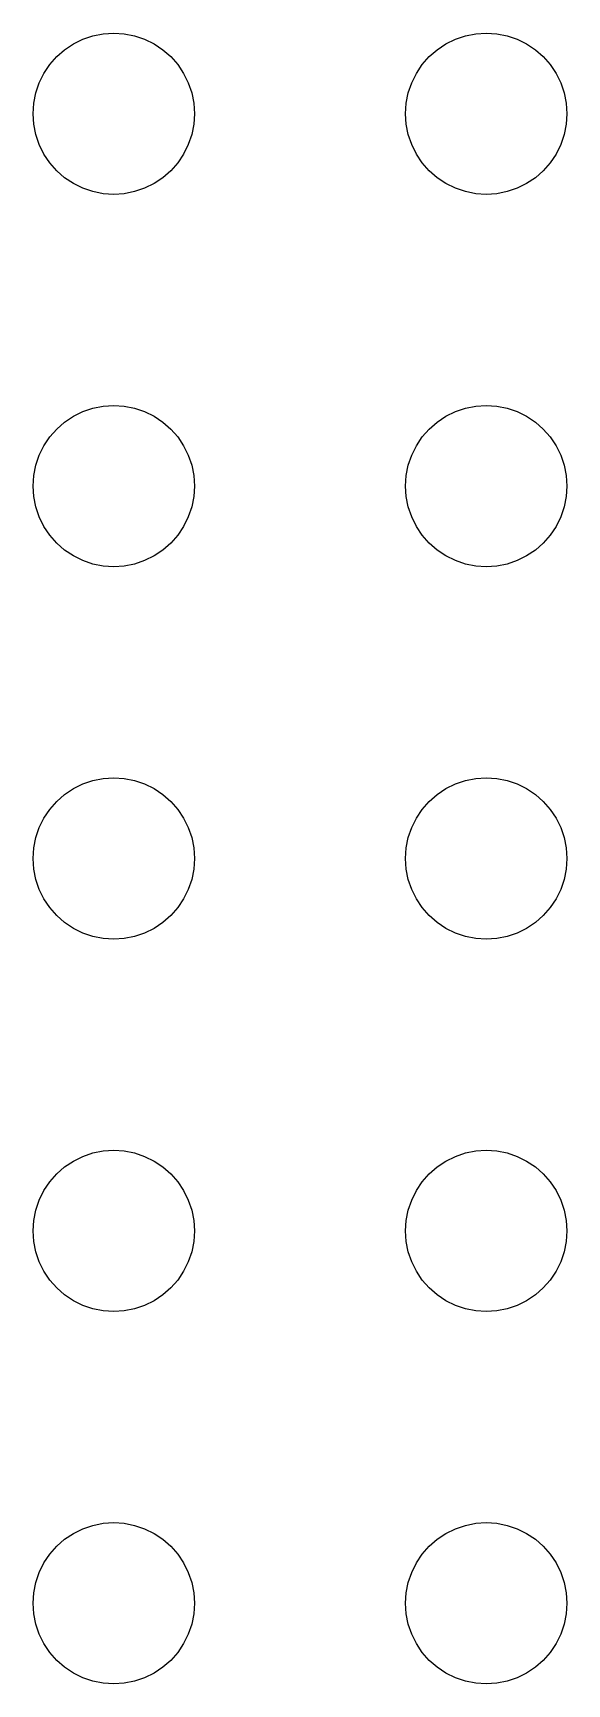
# Model space of a CAD drawing. Header units: metres. Extents: x -141 to 141, y -141 to 141.
# Drawn here: x -3.2 to 18.2, y -3.2 to 63.2 of the extents above; entities that cross this region are included whole.
import ezdxf

# ---------------------------------------------------------------- set-up
doc = ezdxf.new("R2010")
doc.units = ezdxf.units.M

msp = doc.modelspace()

# ---------------------------------------------------------------- linework, layer by layer
for p, q in [((-0.84116, 63.1393), (-0.42421, 63.2222)), ((-0.42421, 63.2222), (0, 63.25)), ((0, 63.25), (0.42421, 63.2222)), ((0.42421, 63.2222), (0.84116, 63.1393)), ((14.1588, 63.1393), (14.5758, 63.2222)), ((14.5758, 63.2222), (15, 63.25)), ((15, 63.25), (15.4242, 63.2222)), ((15.4242, 63.2222), (15.8412, 63.1393)), ((-2.2981, 62.2981), (-1.97847, 62.5784)), ((-1.97847, 62.5784), (-1.625, 62.8146)), ((-1.625, 62.8146), (-1.24371, 63.0026)), ((-1.24371, 63.0026), (-0.84116, 63.1393)), ((0.84116, 63.1393), (1.24371, 63.0026)), ((1.24371, 63.0026), (1.625, 62.8146)), ((1.625, 62.8146), (1.97847, 62.5784)), ((1.97847, 62.5784), (2.2981, 62.2981)), ((12.7019, 62.2981), (13.0215, 62.5784)), ((13.0215, 62.5784), (13.375, 62.8146)), ((13.375, 62.8146), (13.7563, 63.0026)), ((13.7563, 63.0026), (14.1588, 63.1393)), ((15.8412, 63.1393), (16.2437, 63.0026)), ((16.2437, 63.0026), (16.625, 62.8146)), ((16.625, 62.8146), (16.9785, 62.5784)), ((16.9785, 62.5784), (17.2981, 62.2981)), ((-2.81458, 61.625), (-2.57838, 61.9785)), ((-2.57838, 61.9785), (-2.2981, 62.2981)), ((2.2981, 62.2981), (2.57838, 61.9785)), ((2.57838, 61.9785), (2.81458, 61.625)), ((12.1854, 61.625), (12.4216, 61.9785)), ((12.4216, 61.9785), (12.7019, 62.2981)), ((17.2981, 62.2981), (17.5784, 61.9785)), ((17.5784, 61.9785), (17.8146, 61.625)), ((-3.13925, 60.8412), (-3.00259, 61.2437)), ((-3.00259, 61.2437), (-2.81458, 61.625)), ((2.81458, 61.625), (3.00259, 61.2437)), ((3.00259, 61.2437), (3.13925, 60.8412)), ((11.8607, 60.8412), (11.9974, 61.2437)), ((11.9974, 61.2437), (12.1854, 61.625)), ((17.8146, 61.625), (18.0026, 61.2437)), ((18.0026, 61.2437), (18.1393, 60.8412)), ((-3.22218, 60.4242), (-3.13925, 60.8412)), ((3.13925, 60.8412), (3.22218, 60.4242)), ((11.7778, 60.4242), (11.8607, 60.8412)), ((18.1393, 60.8412), (18.2222, 60.4242)), ((-3.25, 60), (-3.22218, 60.4242)), ((-3.22218, 59.5758), (-3.25, 60)), ((3.22218, 60.4242), (3.25, 60)), ((3.25, 60), (3.22218, 59.5758)), ((11.75, 60), (11.7778, 60.4242)), ((11.7778, 59.5758), (11.75, 60)), ((18.2222, 60.4242), (18.25, 60)), ((18.25, 60), (18.2222, 59.5758)), ((-3.13925, 59.1588), (-3.22218, 59.5758)), ((3.22218, 59.5758), (3.13925, 59.1588)), ((11.8607, 59.1588), (11.7778, 59.5758)), ((18.2222, 59.5758), (18.1393, 59.1588)), ((-3.00259, 58.7563), (-3.13925, 59.1588)), ((-2.81458, 58.375), (-3.00259, 58.7563)), ((3.00259, 58.7563), (2.81458, 58.375)), ((3.13925, 59.1588), (3.00259, 58.7563)), ((11.9974, 58.7563), (11.8607, 59.1588)), ((12.1854, 58.375), (11.9974, 58.7563)), ((18.0026, 58.7563), (17.8146, 58.375)), ((18.1393, 59.1588), (18.0026, 58.7563)), ((-2.57838, 58.0215), (-2.81458, 58.375)), ((-2.2981, 57.7019), (-2.57838, 58.0215)), ((2.57838, 58.0215), (2.2981, 57.7019)), ((2.81458, 58.375), (2.57838, 58.0215)), ((12.4216, 58.0215), (12.1854, 58.375)), ((12.7019, 57.7019), (12.4216, 58.0215)), ((17.5784, 58.0215), (17.2981, 57.7019)), ((17.8146, 58.375), (17.5784, 58.0215)), ((-1.97847, 57.4216), (-2.2981, 57.7019)), ((-1.625, 57.1854), (-1.97847, 57.4216)), ((1.97847, 57.4216), (1.625, 57.1854)), ((2.2981, 57.7019), (1.97847, 57.4216)), ((13.0215, 57.4216), (12.7019, 57.7019)), ((13.375, 57.1854), (13.0215, 57.4216)), ((16.9785, 57.4216), (16.625, 57.1854)), ((17.2981, 57.7019), (16.9785, 57.4216)), ((-1.24371, 56.9974), (-1.625, 57.1854)), ((-0.84116, 56.8607), (-1.24371, 56.9974)), ((-0.42421, 56.7778), (-0.84116, 56.8607)), ((0, 56.75), (-0.42421, 56.7778)), ((0.42421, 56.7778), (0, 56.75)), ((0.84116, 56.8607), (0.42421, 56.7778)), ((1.24371, 56.9974), (0.84116, 56.8607)), ((1.625, 57.1854), (1.24371, 56.9974)), ((13.7563, 56.9974), (13.375, 57.1854)), ((14.1588, 56.8607), (13.7563, 56.9974)), ((14.5758, 56.7778), (14.1588, 56.8607)), ((15, 56.75), (14.5758, 56.7778)), ((15.4242, 56.7778), (15, 56.75)), ((15.8412, 56.8607), (15.4242, 56.7778)), ((16.2437, 56.9974), (15.8412, 56.8607)), ((16.625, 57.1854), (16.2437, 56.9974)), ((-1.625, 47.8146), (-1.24371, 48.0026)), ((-1.24371, 48.0026), (-0.84116, 48.1393)), ((-0.84116, 48.1393), (-0.42421, 48.2222)), ((-0.42421, 48.2222), (0, 48.25)), ((0, 48.25), (0.42421, 48.2222)), ((0.42421, 48.2222), (0.84116, 48.1393)), ((0.84116, 48.1393), (1.24371, 48.0026)), ((1.24371, 48.0026), (1.625, 47.8146)), ((13.375, 47.8146), (13.7563, 48.0026)), ((13.7563, 48.0026), (14.1588, 48.1393)), ((14.1588, 48.1393), (14.5758, 48.2222)), ((14.5758, 48.2222), (15, 48.25)), ((15, 48.25), (15.4242, 48.2222)), ((15.4242, 48.2222), (15.8412, 48.1393)), ((15.8412, 48.1393), (16.2437, 48.0026)), ((16.2437, 48.0026), (16.625, 47.8146)), ((-2.57838, 46.9785), (-2.2981, 47.2981)), ((-2.2981, 47.2981), (-1.97847, 47.5784)), ((-1.97847, 47.5784), (-1.625, 47.8146)), ((1.625, 47.8146), (1.97847, 47.5784)), ((1.97847, 47.5784), (2.2981, 47.2981)), ((2.2981, 47.2981), (2.57838, 46.9785)), ((12.4216, 46.9785), (12.7019, 47.2981)), ((12.7019, 47.2981), (13.0215, 47.5784)), ((13.0215, 47.5784), (13.375, 47.8146)), ((16.625, 47.8146), (16.9785, 47.5784)), ((16.9785, 47.5784), (17.2981, 47.2981)), ((17.2981, 47.2981), (17.5784, 46.9785)), ((-3.00259, 46.2437), (-2.81458, 46.625)), ((-2.81458, 46.625), (-2.57838, 46.9785)), ((2.57838, 46.9785), (2.81458, 46.625)), ((2.81458, 46.625), (3.00259, 46.2437)), ((11.9974, 46.2437), (12.1854, 46.625)), ((12.1854, 46.625), (12.4216, 46.9785)), ((17.5784, 46.9785), (17.8146, 46.625)), ((17.8146, 46.625), (18.0026, 46.2437)), ((-3.13925, 45.8412), (-3.00259, 46.2437)), ((3.00259, 46.2437), (3.13925, 45.8412)), ((11.8607, 45.8412), (11.9974, 46.2437)), ((18.0026, 46.2437), (18.1393, 45.8412)), ((-3.25, 45), (-3.22218, 45.4242)), ((-3.22218, 45.4242), (-3.13925, 45.8412)), ((3.13925, 45.8412), (3.22218, 45.4242)), ((3.22218, 45.4242), (3.25, 45)), ((11.75, 45), (11.7778, 45.4242)), ((11.7778, 45.4242), (11.8607, 45.8412)), ((18.1393, 45.8412), (18.2222, 45.4242)), ((18.2222, 45.4242), (18.25, 45)), ((-3.22218, 44.5758), (-3.25, 45)), ((-3.13925, 44.1588), (-3.22218, 44.5758)), ((3.22218, 44.5758), (3.13925, 44.1588)), ((3.25, 45), (3.22218, 44.5758)), ((11.7778, 44.5758), (11.75, 45)), ((11.8607, 44.1588), (11.7778, 44.5758)), ((18.2222, 44.5758), (18.1393, 44.1588)), ((18.25, 45), (18.2222, 44.5758)), ((-3.00259, 43.7563), (-3.13925, 44.1588)), ((3.13925, 44.1588), (3.00259, 43.7563)), ((11.9974, 43.7563), (11.8607, 44.1588)), ((18.1393, 44.1588), (18.0026, 43.7563)), ((-2.81458, 43.375), (-3.00259, 43.7563)), ((-2.57838, 43.0215), (-2.81458, 43.375)), ((2.81458, 43.375), (2.57838, 43.0215)), ((3.00259, 43.7563), (2.81458, 43.375)), ((12.1854, 43.375), (11.9974, 43.7563)), ((12.4216, 43.0215), (12.1854, 43.375)), ((17.8146, 43.375), (17.5784, 43.0215)), ((18.0026, 43.7563), (17.8146, 43.375)), ((-2.2981, 42.7019), (-2.57838, 43.0215)), ((-1.97847, 42.4216), (-2.2981, 42.7019)), ((2.2981, 42.7019), (1.97847, 42.4216)), ((2.57838, 43.0215), (2.2981, 42.7019)), ((12.7019, 42.7019), (12.4216, 43.0215)), ((13.0215, 42.4216), (12.7019, 42.7019)), ((17.2981, 42.7019), (16.9785, 42.4216)), ((17.5784, 43.0215), (17.2981, 42.7019)), ((-1.625, 42.1854), (-1.97847, 42.4216)), ((-1.24371, 41.9974), (-1.625, 42.1854)), ((-0.84116, 41.8607), (-1.24371, 41.9974)), ((1.24371, 41.9974), (0.84116, 41.8607)), ((1.625, 42.1854), (1.24371, 41.9974)), ((1.97847, 42.4216), (1.625, 42.1854)), ((13.375, 42.1854), (13.0215, 42.4216)), ((13.7563, 41.9974), (13.375, 42.1854)), ((14.1588, 41.8607), (13.7563, 41.9974)), ((16.2437, 41.9974), (15.8412, 41.8607)), ((16.625, 42.1854), (16.2437, 41.9974)), ((16.9785, 42.4216), (16.625, 42.1854)), ((-0.42421, 41.7778), (-0.84116, 41.8607)), ((0, 41.75), (-0.42421, 41.7778)), ((0.42421, 41.7778), (0, 41.75)), ((0.84116, 41.8607), (0.42421, 41.7778)), ((14.5758, 41.7778), (14.1588, 41.8607)), ((15, 41.75), (14.5758, 41.7778)), ((15.4242, 41.7778), (15, 41.75)), ((15.8412, 41.8607), (15.4242, 41.7778)), ((-0.42421, 33.2222), (0, 33.25)), ((0, 33.25), (0.42421, 33.2222)), ((14.5758, 33.2222), (15, 33.25)), ((15, 33.25), (15.4242, 33.2222)), ((-1.97847, 32.5784), (-1.625, 32.8146)), ((-1.625, 32.8146), (-1.24371, 33.0026)), ((-1.24371, 33.0026), (-0.84116, 33.1393)), ((-0.84116, 33.1393), (-0.42421, 33.2222)), ((0.42421, 33.2222), (0.84116, 33.1393)), ((0.84116, 33.1393), (1.24371, 33.0026)), ((1.24371, 33.0026), (1.625, 32.8146)), ((1.625, 32.8146), (1.97847, 32.5784)), ((13.0215, 32.5784), (13.375, 32.8146)), ((13.375, 32.8146), (13.7563, 33.0026)), ((13.7563, 33.0026), (14.1588, 33.1393)), ((14.1588, 33.1393), (14.5758, 33.2222)), ((15.4242, 33.2222), (15.8412, 33.1393)), ((15.8412, 33.1393), (16.2437, 33.0026)), ((16.2437, 33.0026), (16.625, 32.8146)), ((16.625, 32.8146), (16.9785, 32.5784)), ((-2.81458, 31.625), (-2.57838, 31.9785)), ((-2.57838, 31.9785), (-2.2981, 32.2981)), ((-2.2981, 32.2981), (-1.97847, 32.5784)), ((1.97847, 32.5784), (2.2981, 32.2981)), ((2.2981, 32.2981), (2.57838, 31.9785)), ((2.57838, 31.9785), (2.81458, 31.625)), ((12.1854, 31.625), (12.4216, 31.9785)), ((12.4216, 31.9785), (12.7019, 32.2981)), ((12.7019, 32.2981), (13.0215, 32.5784)), ((16.9785, 32.5784), (17.2981, 32.2981)), ((17.2981, 32.2981), (17.5784, 31.9785)), ((17.5784, 31.9785), (17.8146, 31.625)), ((-3.00259, 31.2437), (-2.81458, 31.625)), ((2.81458, 31.625), (3.00259, 31.2437)), ((11.9974, 31.2437), (12.1854, 31.625)), ((17.8146, 31.625), (18.0026, 31.2437)), ((-3.22218, 30.4242), (-3.13925, 30.8412)), ((-3.13925, 30.8412), (-3.00259, 31.2437)), ((3.00259, 31.2437), (3.13925, 30.8412)), ((3.13925, 30.8412), (3.22218, 30.4242)), ((11.7778, 30.4242), (11.8607, 30.8412)), ((11.8607, 30.8412), (11.9974, 31.2437)), ((18.0026, 31.2437), (18.1393, 30.8412)), ((18.1393, 30.8412), (18.2222, 30.4242)), ((-3.25, 30), (-3.22218, 30.4242)), ((-3.22218, 29.5758), (-3.25, 30)), ((3.22218, 30.4242), (3.25, 30)), ((3.25, 30), (3.22218, 29.5758)), ((11.75, 30), (11.7778, 30.4242)), ((11.7778, 29.5758), (11.75, 30)), ((18.2222, 30.4242), (18.25, 30)), ((18.25, 30), (18.2222, 29.5758)), ((-3.13925, 29.1588), (-3.22218, 29.5758)), ((3.22218, 29.5758), (3.13925, 29.1588)), ((11.8607, 29.1588), (11.7778, 29.5758)), ((18.2222, 29.5758), (18.1393, 29.1588)), ((-3.00259, 28.7563), (-3.13925, 29.1588)), ((-2.81458, 28.375), (-3.00259, 28.7563)), ((3.00259, 28.7563), (2.81458, 28.375)), ((3.13925, 29.1588), (3.00259, 28.7563)), ((11.9974, 28.7563), (11.8607, 29.1588)), ((12.1854, 28.375), (11.9974, 28.7563)), ((18.0026, 28.7563), (17.8146, 28.375)), ((18.1393, 29.1588), (18.0026, 28.7563)), ((-2.57838, 28.0215), (-2.81458, 28.375)), ((-2.2981, 27.7019), (-2.57838, 28.0215)), ((2.57838, 28.0215), (2.2981, 27.7019)), ((2.81458, 28.375), (2.57838, 28.0215)), ((12.4216, 28.0215), (12.1854, 28.375)), ((12.7019, 27.7019), (12.4216, 28.0215)), ((17.5784, 28.0215), (17.2981, 27.7019)), ((17.8146, 28.375), (17.5784, 28.0215)), ((-1.97847, 27.4216), (-2.2981, 27.7019)), ((-1.625, 27.1854), (-1.97847, 27.4216)), ((1.97847, 27.4216), (1.625, 27.1854)), ((2.2981, 27.7019), (1.97847, 27.4216)), ((13.0215, 27.4216), (12.7019, 27.7019)), ((13.375, 27.1854), (13.0215, 27.4216)), ((16.9785, 27.4216), (16.625, 27.1854)), ((17.2981, 27.7019), (16.9785, 27.4216)), ((-1.24371, 26.9974), (-1.625, 27.1854)), ((-0.84116, 26.8607), (-1.24371, 26.9974)), ((-0.42421, 26.7778), (-0.84116, 26.8607)), ((0, 26.75), (-0.42421, 26.7778)), ((0.42421, 26.7778), (0, 26.75)), ((0.84116, 26.8607), (0.42421, 26.7778)), ((1.24371, 26.9974), (0.84116, 26.8607)), ((1.625, 27.1854), (1.24371, 26.9974)), ((13.7563, 26.9974), (13.375, 27.1854)), ((14.1588, 26.8607), (13.7563, 26.9974)), ((14.5758, 26.7778), (14.1588, 26.8607)), ((15, 26.75), (14.5758, 26.7778)), ((15.4242, 26.7778), (15, 26.75)), ((15.8412, 26.8607), (15.4242, 26.7778)), ((16.2437, 26.9974), (15.8412, 26.8607)), ((16.625, 27.1854), (16.2437, 26.9974)), ((-1.625, 17.8146), (-1.24371, 18.0026)), ((-1.24371, 18.0026), (-0.84116, 18.1393)), ((-0.84116, 18.1393), (-0.42421, 18.2222)), ((-0.42421, 18.2222), (0, 18.25)), ((0, 18.25), (0.42421, 18.2222)), ((0.42421, 18.2222), (0.84116, 18.1393)), ((0.84116, 18.1393), (1.24371, 18.0026)), ((1.24371, 18.0026), (1.625, 17.8146)), ((13.375, 17.8146), (13.7563, 18.0026)), ((13.7563, 18.0026), (14.1588, 18.1393)), ((14.1588, 18.1393), (14.5758, 18.2222)), ((14.5758, 18.2222), (15, 18.25)), ((15, 18.25), (15.4242, 18.2222)), ((15.4242, 18.2222), (15.8412, 18.1393)), ((15.8412, 18.1393), (16.2437, 18.0026)), ((16.2437, 18.0026), (16.625, 17.8146)), ((-2.57838, 16.9785), (-2.2981, 17.2981)), ((-2.2981, 17.2981), (-1.97847, 17.5784)), ((-1.97847, 17.5784), (-1.625, 17.8146)), ((1.625, 17.8146), (1.97847, 17.5784)), ((1.97847, 17.5784), (2.2981, 17.2981)), ((2.2981, 17.2981), (2.57838, 16.9785)), ((12.4216, 16.9785), (12.7019, 17.2981)), ((12.7019, 17.2981), (13.0215, 17.5784)), ((13.0215, 17.5784), (13.375, 17.8146)), ((16.625, 17.8146), (16.9785, 17.5784)), ((16.9785, 17.5784), (17.2981, 17.2981)), ((17.2981, 17.2981), (17.5784, 16.9785)), ((-3.00259, 16.2437), (-2.81458, 16.625)), ((-2.81458, 16.625), (-2.57838, 16.9785)), ((2.57838, 16.9785), (2.81458, 16.625)), ((2.81458, 16.625), (3.00259, 16.2437)), ((11.9974, 16.2437), (12.1854, 16.625)), ((12.1854, 16.625), (12.4216, 16.9785)), ((17.5784, 16.9785), (17.8146, 16.625)), ((17.8146, 16.625), (18.0026, 16.2437)), ((-3.13925, 15.8412), (-3.00259, 16.2437)), ((3.00259, 16.2437), (3.13925, 15.8412)), ((11.8607, 15.8412), (11.9974, 16.2437)), ((18.0026, 16.2437), (18.1393, 15.8412)), ((-3.25, 15), (-3.22218, 15.4242)), ((-3.22218, 15.4242), (-3.13925, 15.8412)), ((3.13925, 15.8412), (3.22218, 15.4242)), ((3.22218, 15.4242), (3.25, 15)), ((11.75, 15), (11.7778, 15.4242)), ((11.7778, 15.4242), (11.8607, 15.8412)), ((18.1393, 15.8412), (18.2222, 15.4242)), ((18.2222, 15.4242), (18.25, 15)), ((-3.22218, 14.5758), (-3.25, 15)), ((3.25, 15), (3.22218, 14.5758)), ((11.7778, 14.5758), (11.75, 15)), ((18.25, 15), (18.2222, 14.5758)), ((-3.13925, 14.1588), (-3.22218, 14.5758)), ((-3.00259, 13.7563), (-3.13925, 14.1588)), ((3.13925, 14.1588), (3.00259, 13.7563)), ((3.22218, 14.5758), (3.13925, 14.1588)), ((11.8607, 14.1588), (11.7778, 14.5758)), ((11.9974, 13.7563), (11.8607, 14.1588)), ((18.1393, 14.1588), (18.0026, 13.7563)), ((18.2222, 14.5758), (18.1393, 14.1588)), ((-2.81458, 13.375), (-3.00259, 13.7563)), ((-2.57838, 13.0215), (-2.81458, 13.375)), ((2.81458, 13.375), (2.57838, 13.0215)), ((3.00259, 13.7563), (2.81458, 13.375)), ((12.1854, 13.375), (11.9974, 13.7563)), ((12.4216, 13.0215), (12.1854, 13.375)), ((17.8146, 13.375), (17.5784, 13.0215)), ((18.0026, 13.7563), (17.8146, 13.375)), ((-2.2981, 12.7019), (-2.57838, 13.0215)), ((-1.97847, 12.4216), (-2.2981, 12.7019)), ((2.2981, 12.7019), (1.97847, 12.4216)), ((2.57838, 13.0215), (2.2981, 12.7019)), ((12.7019, 12.7019), (12.4216, 13.0215)), ((13.0215, 12.4216), (12.7019, 12.7019)), ((17.2981, 12.7019), (16.9785, 12.4216)), ((17.5784, 13.0215), (17.2981, 12.7019)), ((-1.625, 12.1854), (-1.97847, 12.4216)), ((-1.24371, 11.9974), (-1.625, 12.1854)), ((-0.84116, 11.8607), (-1.24371, 11.9974)), ((1.24371, 11.9974), (0.84116, 11.8607)), ((1.625, 12.1854), (1.24371, 11.9974)), ((1.97847, 12.4216), (1.625, 12.1854)), ((13.375, 12.1854), (13.0215, 12.4216)), ((13.7563, 11.9974), (13.375, 12.1854)), ((14.1588, 11.8607), (13.7563, 11.9974)), ((16.2437, 11.9974), (15.8412, 11.8607)), ((16.625, 12.1854), (16.2437, 11.9974)), ((16.9785, 12.4216), (16.625, 12.1854)), ((-0.42421, 11.7778), (-0.84116, 11.8607)), ((0, 11.75), (-0.42421, 11.7778)), ((0.42421, 11.7778), (0, 11.75)), ((0.84116, 11.8607), (0.42421, 11.7778)), ((14.5758, 11.7778), (14.1588, 11.8607)), ((15, 11.75), (14.5758, 11.7778)), ((15.4242, 11.7778), (15, 11.75)), ((15.8412, 11.8607), (15.4242, 11.7778)), ((-1.97847, 2.57838), (-1.625, 2.81458)), ((-1.625, 2.81458), (-1.24371, 3.00259)), ((-1.24371, 3.00259), (-0.84116, 3.13925)), ((-0.84116, 3.13925), (-0.42421, 3.22218)), ((-0.42421, 3.22218), (0, 3.25)), ((0, 3.25), (0.42421, 3.22218)), ((0.42421, 3.22218), (0.84116, 3.13925)), ((0.84116, 3.13925), (1.24371, 3.00259)), ((1.24371, 3.00259), (1.625, 2.81458)), ((1.625, 2.81458), (1.97847, 2.57838)), ((13.0215, 2.57838), (13.375, 2.81458)), ((13.375, 2.81458), (13.7563, 3.00259)), ((13.7563, 3.00259), (14.1588, 3.13925)), ((14.1588, 3.13925), (14.5758, 3.22218)), ((14.5758, 3.22218), (15, 3.25)), ((15, 3.25), (15.4242, 3.22218)), ((15.4242, 3.22218), (15.8412, 3.13925)), ((15.8412, 3.13925), (16.2437, 3.00259)), ((16.2437, 3.00259), (16.625, 2.81458)), ((16.625, 2.81458), (16.9785, 2.57838)), ((-2.57838, 1.97847), (-2.2981, 2.2981)), ((-2.2981, 2.2981), (-1.97847, 2.57838)), ((1.97847, 2.57838), (2.2981, 2.2981)), ((2.2981, 2.2981), (2.57838, 1.97847)), ((12.4216, 1.97847), (12.7019, 2.2981)), ((12.7019, 2.2981), (13.0215, 2.57838)), ((16.9785, 2.57838), (17.2981, 2.2981)), ((17.2981, 2.2981), (17.5784, 1.97847)), ((-3.00259, 1.24371), (-2.81458, 1.625)), ((-2.81458, 1.625), (-2.57838, 1.97847)), ((2.57838, 1.97847), (2.81458, 1.625)), ((2.81458, 1.625), (3.00259, 1.24371)), ((11.9974, 1.24371), (12.1854, 1.625)), ((12.1854, 1.625), (12.4216, 1.97847)), ((17.5784, 1.97847), (17.8146, 1.625)), ((17.8146, 1.625), (18.0026, 1.24371)), ((-3.22218, 0.42421), (-3.13925, 0.84116)), ((-3.13925, 0.84116), (-3.00259, 1.24371)), ((3.00259, 1.24371), (3.13925, 0.84116)), ((3.13925, 0.84116), (3.22218, 0.42421)), ((11.7778, 0.42421), (11.8607, 0.84116)), ((11.8607, 0.84116), (11.9974, 1.24371)), ((18.0026, 1.24371), (18.1393, 0.84116)), ((18.1393, 0.84116), (18.2222, 0.42421)), ((-3.25, 0), (-3.22218, 0.42421)), ((-3.22218, -0.42421), (-3.25, 0)), ((3.22218, 0.42421), (3.25, 0)), ((3.25, 0), (3.22218, -0.42421)), ((11.75, 0), (11.7778, 0.42421)), ((11.7778, -0.42421), (11.75, 0)), ((18.2222, 0.42421), (18.25, 0)), ((18.25, 0), (18.2222, -0.42421)), ((-3.13925, -0.84116), (-3.22218, -0.42421)), ((3.22218, -0.42421), (3.13925, -0.84116)), ((11.8607, -0.84116), (11.7778, -0.42421)), ((18.2222, -0.42421), (18.1393, -0.84116)), ((-3.00259, -1.24371), (-3.13925, -0.84116)), ((-2.81458, -1.625), (-3.00259, -1.24371)), ((3.00259, -1.24371), (2.81458, -1.625)), ((3.13925, -0.84116), (3.00259, -1.24371)), ((11.9974, -1.24371), (11.8607, -0.84116)), ((12.1854, -1.625), (11.9974, -1.24371)), ((18.0026, -1.24371), (17.8146, -1.625)), ((18.1393, -0.84116), (18.0026, -1.24371)), ((-2.57838, -1.97847), (-2.81458, -1.625)), ((-2.2981, -2.2981), (-2.57838, -1.97847)), ((2.57838, -1.97847), (2.2981, -2.2981)), ((2.81458, -1.625), (2.57838, -1.97847)), ((12.4216, -1.97847), (12.1854, -1.625)), ((12.7019, -2.2981), (12.4216, -1.97847)), ((17.5784, -1.97847), (17.2981, -2.2981)), ((17.8146, -1.625), (17.5784, -1.97847)), ((-1.97847, -2.57838), (-2.2981, -2.2981)), ((-1.625, -2.81458), (-1.97847, -2.57838)), ((1.97847, -2.57838), (1.625, -2.81458)), ((2.2981, -2.2981), (1.97847, -2.57838)), ((13.0215, -2.57838), (12.7019, -2.2981)), ((13.375, -2.81458), (13.0215, -2.57838)), ((16.9785, -2.57838), (16.625, -2.81458)), ((17.2981, -2.2981), (16.9785, -2.57838)), ((-1.24371, -3.00259), (-1.625, -2.81458)), ((-0.84116, -3.13925), (-1.24371, -3.00259)), ((-0.42421, -3.22218), (-0.84116, -3.13925)), ((0, -3.25), (-0.42421, -3.22218)), ((0.42421, -3.22218), (0, -3.25)), ((0.84116, -3.13925), (0.42421, -3.22218)), ((1.24371, -3.00259), (0.84116, -3.13925)), ((1.625, -2.81458), (1.24371, -3.00259)), ((13.7563, -3.00259), (13.375, -2.81458)), ((14.1588, -3.13925), (13.7563, -3.00259)), ((14.5758, -3.22218), (14.1588, -3.13925)), ((15, -3.25), (14.5758, -3.22218)), ((15.4242, -3.22218), (15, -3.25)), ((15.8412, -3.13925), (15.4242, -3.22218)), ((16.2437, -3.00259), (15.8412, -3.13925)), ((16.625, -2.81458), (16.2437, -3.00259))]:
    msp.add_line(p, q)

doc.saveas('drawing.dxf')
